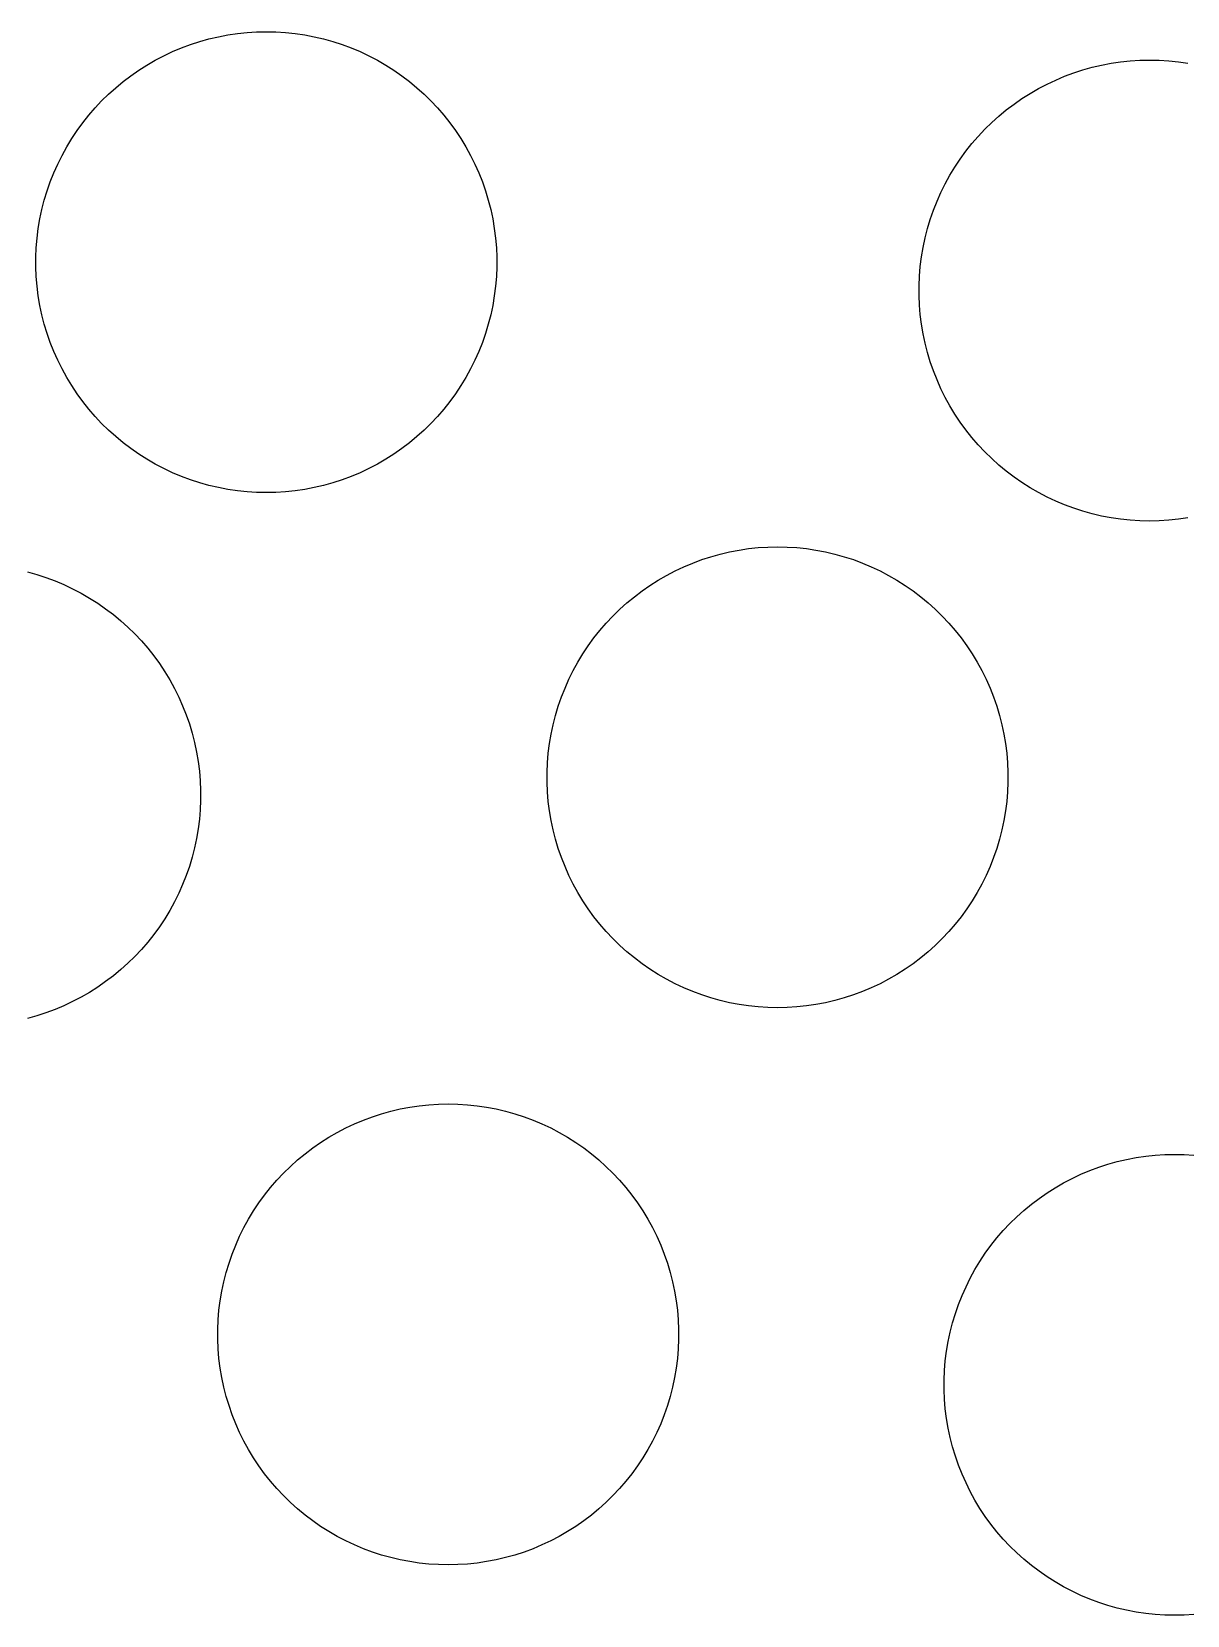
# Model space of a CAD drawing. Header units: metres. Extents: x -102 to 102, y -50 to 50.
# Drawn here: x -37.82 to -29.8, y 9.84 to 20.84 of the extents above; entities that cross this region are included whole.
import ezdxf

# ---------------------------------------------------------------- set-up
doc = ezdxf.new("R2010")
doc.units = ezdxf.units.M

msp = doc.modelspace()

# ---------------------------------------------------------------- linework, layer by layer
for p, q in [((-36.6523, 20.7683), (-36.5877, 20.7863)), ((-36.5877, 20.7863), (-36.5225, 20.8017)), ((-36.5225, 20.8017), (-36.4566, 20.8142)), ((-36.4566, 20.8142), (-36.3903, 20.824)), ((-36.3903, 20.824), (-36.3237, 20.831)), ((-36.3237, 20.831), (-36.2568, 20.8352)), ((-36.2568, 20.8352), (-36.1898, 20.8366)), ((-36.1898, 20.8366), (-36.1228, 20.8352)), ((-36.1228, 20.8352), (-36.0559, 20.831)), ((-36.0559, 20.831), (-35.9893, 20.824)), ((-35.9893, 20.824), (-35.923, 20.8142)), ((-35.923, 20.8142), (-35.8571, 20.8017)), ((-35.8571, 20.8017), (-35.7919, 20.7863)), ((-35.7919, 20.7863), (-35.7274, 20.7683)), ((-36.9606, 20.6387), (-36.9012, 20.6698)), ((-36.9012, 20.6698), (-36.8406, 20.6983)), ((-36.8406, 20.6983), (-36.7788, 20.7243)), ((-36.7788, 20.7243), (-36.716, 20.7476)), ((-36.716, 20.7476), (-36.6523, 20.7683)), ((-35.7274, 20.7683), (-35.6636, 20.7476)), ((-35.6636, 20.7476), (-35.6008, 20.7243)), ((-35.6008, 20.7243), (-35.539, 20.6983)), ((-35.539, 20.6983), (-35.4784, 20.6698)), ((-35.4784, 20.6698), (-35.419, 20.6387)), ((-37.1303, 20.531), (-37.0752, 20.5693)), ((-37.0752, 20.5693), (-37.0186, 20.6052)), ((-37.0186, 20.6052), (-36.9606, 20.6387)), ((-35.419, 20.6387), (-35.361, 20.6052)), ((-35.361, 20.6052), (-35.3044, 20.5693)), ((-35.3044, 20.5693), (-35.2493, 20.531)), ((-30.5853, 20.5504), (-30.5215, 20.5711)), ((-30.5215, 20.5711), (-30.457, 20.5891)), ((-30.457, 20.5891), (-30.3917, 20.6044)), ((-30.3917, 20.6044), (-30.3259, 20.617)), ((-30.3259, 20.617), (-30.2596, 20.6268)), ((-30.2596, 20.6268), (-30.193, 20.6338)), ((-30.193, 20.6338), (-30.1261, 20.638)), ((-30.1261, 20.638), (-30.0591, 20.6394)), ((-30.0591, 20.6394), (-29.9921, 20.638)), ((-29.9921, 20.638), (-29.9252, 20.6338)), ((-29.9252, 20.6338), (-29.8585, 20.6268)), ((-29.8585, 20.6268), (-29.7922, 20.617)), ((-37.2353, 20.4478), (-37.1836, 20.4905)), ((-37.1836, 20.4905), (-37.1303, 20.531)), ((-35.2493, 20.531), (-35.196, 20.4905)), ((-35.196, 20.4905), (-35.1443, 20.4478)), ((-30.8299, 20.4415), (-30.7705, 20.4725)), ((-30.7705, 20.4725), (-30.7099, 20.501)), ((-30.7099, 20.501), (-30.6481, 20.527)), ((-30.6481, 20.527), (-30.5853, 20.5504)), ((-37.3788, 20.3072), (-37.333, 20.3561)), ((-37.333, 20.3561), (-37.2851, 20.403)), ((-37.2851, 20.403), (-37.2353, 20.4478)), ((-35.1443, 20.4478), (-35.0945, 20.403)), ((-35.0945, 20.403), (-35.0466, 20.3561)), ((-35.0466, 20.3561), (-35.0008, 20.3072)), ((-30.9995, 20.3338), (-30.9445, 20.372)), ((-30.9445, 20.372), (-30.8879, 20.4079)), ((-30.8879, 20.4079), (-30.8299, 20.4415)), ((-37.4642, 20.204), (-37.4226, 20.2565)), ((-37.4226, 20.2565), (-37.3788, 20.3072)), ((-35.0008, 20.3072), (-34.957, 20.2565)), ((-34.957, 20.2565), (-34.9154, 20.204)), ((-31.1543, 20.2057), (-31.1045, 20.2506)), ((-31.1045, 20.2506), (-31.0529, 20.2933)), ((-31.0529, 20.2933), (-30.9995, 20.3338)), ((-37.5407, 20.0939), (-37.5036, 20.1497)), ((-37.5036, 20.1497), (-37.4642, 20.204)), ((-34.9154, 20.204), (-34.876, 20.1497)), ((-34.876, 20.1497), (-34.8389, 20.0939)), ((-31.2481, 20.11), (-31.2022, 20.1588)), ((-31.2022, 20.1588), (-31.1543, 20.2057)), ((-37.6077, 19.9779), (-37.5754, 20.0366)), ((-37.5754, 20.0366), (-37.5407, 20.0939)), ((-34.8389, 20.0939), (-34.8042, 20.0366)), ((-34.8042, 20.0366), (-34.7719, 19.9779)), ((-31.3335, 20.0067), (-31.2919, 20.0592)), ((-31.2919, 20.0592), (-31.2481, 20.11)), ((-37.6648, 19.8566), (-37.6375, 19.9179)), ((-37.6375, 19.9179), (-37.6077, 19.9779)), ((-34.7719, 19.9779), (-34.7421, 19.9179)), ((-34.7421, 19.9179), (-34.7148, 19.8566)), ((-31.41, 19.8967), (-31.3729, 19.9525)), ((-31.3729, 19.9525), (-31.3335, 20.0067)), ((-37.7115, 19.731), (-37.6895, 19.7943)), ((-37.6895, 19.7943), (-37.6648, 19.8566)), ((-34.7148, 19.8566), (-34.6902, 19.7943)), ((-34.6902, 19.7943), (-34.6681, 19.731)), ((-31.477, 19.7806), (-31.4447, 19.8394)), ((-31.4447, 19.8394), (-31.41, 19.8967)), ((-37.7309, 19.6669), (-37.7115, 19.731)), ((-34.6681, 19.731), (-34.6487, 19.6669)), ((-31.5341, 19.6594), (-31.5068, 19.7206)), ((-31.5068, 19.7206), (-31.477, 19.7806)), ((-37.7615, 19.5364), (-37.7475, 19.602)), ((-37.7475, 19.602), (-37.7309, 19.6669)), ((-34.6487, 19.6669), (-34.6321, 19.602)), ((-34.6321, 19.602), (-34.6181, 19.5364)), ((-31.5808, 19.5338), (-31.5587, 19.5971)), ((-31.5587, 19.5971), (-31.5341, 19.6594)), ((-37.781, 19.4039), (-37.7726, 19.4703)), ((-37.7726, 19.4703), (-37.7615, 19.5364)), ((-34.6181, 19.5364), (-34.607, 19.4703)), ((-34.607, 19.4703), (-34.5986, 19.4039)), ((-31.6168, 19.4047), (-31.6001, 19.4696)), ((-31.6001, 19.4696), (-31.5808, 19.5338)), ((-37.7867, 19.3371), (-37.781, 19.4039)), ((-34.5986, 19.4039), (-34.593, 19.3371)), ((-31.6307, 19.3392), (-31.6168, 19.4047)), ((-37.7894, 19.2701), (-37.7867, 19.3371)), ((-37.7894, 19.2031), (-37.7894, 19.2701)), ((-34.593, 19.3371), (-34.5901, 19.2701)), ((-34.5901, 19.2701), (-34.5901, 19.2031)), ((-31.6503, 19.2066), (-31.6419, 19.2731)), ((-31.6419, 19.2731), (-31.6307, 19.3392)), ((-37.7867, 19.1361), (-37.7894, 19.2031)), ((-37.781, 19.0694), (-37.7867, 19.1361)), ((-34.593, 19.1361), (-34.5986, 19.0694)), ((-34.5901, 19.2031), (-34.593, 19.1361)), ((-31.6587, 19.0729), (-31.6559, 19.1398)), ((-31.6559, 19.1398), (-31.6503, 19.2066)), ((-37.7726, 19.0029), (-37.781, 19.0694)), ((-34.5986, 19.0694), (-34.607, 19.0029)), ((-31.6587, 19.0059), (-31.6587, 19.0729)), ((-37.7615, 18.9368), (-37.7726, 19.0029)), ((-37.7475, 18.8712), (-37.7615, 18.9368)), ((-34.6181, 18.9368), (-34.6321, 18.8712)), ((-34.607, 19.0029), (-34.6181, 18.9368)), ((-31.6559, 18.9389), (-31.6587, 19.0059)), ((-31.6503, 18.8721), (-31.6559, 18.9389)), ((-37.7309, 18.8063), (-37.7475, 18.8712)), ((-37.7115, 18.7422), (-37.7309, 18.8063)), ((-34.6487, 18.8063), (-34.6681, 18.7422)), ((-34.6321, 18.8712), (-34.6487, 18.8063)), ((-31.6419, 18.8056), (-31.6503, 18.8721)), ((-31.6307, 18.7396), (-31.6419, 18.8056)), ((-37.6895, 18.6789), (-37.7115, 18.7422)), ((-34.6681, 18.7422), (-34.6902, 18.6789)), ((-31.6168, 18.674), (-31.6307, 18.7396)), ((-37.6648, 18.6166), (-37.6895, 18.6789)), ((-37.6375, 18.5554), (-37.6648, 18.6166)), ((-34.7148, 18.6166), (-34.7421, 18.5554)), ((-34.6902, 18.6789), (-34.7148, 18.6166)), ((-31.6001, 18.6091), (-31.6168, 18.674)), ((-31.5808, 18.5449), (-31.6001, 18.6091)), ((-37.6077, 18.4953), (-37.6375, 18.5554)), ((-37.5754, 18.4366), (-37.6077, 18.4953)), ((-34.7719, 18.4953), (-34.8042, 18.4366)), ((-34.7421, 18.5554), (-34.7719, 18.4953)), ((-31.5587, 18.4817), (-31.5808, 18.5449)), ((-31.5341, 18.4193), (-31.5587, 18.4817)), ((-37.5407, 18.3793), (-37.5754, 18.4366)), ((-37.5036, 18.3235), (-37.5407, 18.3793)), ((-34.8389, 18.3793), (-34.876, 18.3235)), ((-34.8042, 18.4366), (-34.8389, 18.3793)), ((-31.5068, 18.3581), (-31.5341, 18.4193)), ((-37.4642, 18.2693), (-37.5036, 18.3235)), ((-37.4226, 18.2167), (-37.4642, 18.2693)), ((-34.9154, 18.2693), (-34.957, 18.2167)), ((-34.876, 18.3235), (-34.9154, 18.2693)), ((-31.477, 18.2981), (-31.5068, 18.3581)), ((-31.4447, 18.2394), (-31.477, 18.2981)), ((-37.3788, 18.166), (-37.4226, 18.2167)), ((-37.333, 18.1171), (-37.3788, 18.166)), ((-35.0008, 18.166), (-35.0466, 18.1171)), ((-34.957, 18.2167), (-35.0008, 18.166)), ((-31.41, 18.182), (-31.4447, 18.2394)), ((-31.3729, 18.1262), (-31.41, 18.182)), ((-37.2851, 18.0703), (-37.333, 18.1171)), ((-37.2353, 18.0254), (-37.2851, 18.0703)), ((-35.0945, 18.0703), (-35.1443, 18.0254)), ((-35.0466, 18.1171), (-35.0945, 18.0703)), ((-31.3335, 18.072), (-31.3729, 18.1262)), ((-31.2919, 18.0195), (-31.3335, 18.072)), ((-37.1836, 17.9827), (-37.2353, 18.0254)), ((-37.1303, 17.9422), (-37.1836, 17.9827)), ((-37.0752, 17.9039), (-37.1303, 17.9422)), ((-35.2493, 17.9422), (-35.3044, 17.9039)), ((-35.196, 17.9827), (-35.2493, 17.9422)), ((-35.1443, 18.0254), (-35.196, 17.9827)), ((-31.2481, 17.9688), (-31.2919, 18.0195)), ((-31.2022, 17.9199), (-31.2481, 17.9688)), ((-37.0186, 17.868), (-37.0752, 17.9039)), ((-36.9606, 17.8345), (-37.0186, 17.868)), ((-36.9012, 17.8035), (-36.9606, 17.8345)), ((-35.419, 17.8345), (-35.4784, 17.8035)), ((-35.361, 17.868), (-35.419, 17.8345)), ((-35.3044, 17.9039), (-35.361, 17.868)), ((-31.1543, 17.873), (-31.2022, 17.9199)), ((-31.1045, 17.8282), (-31.1543, 17.873)), ((-31.0529, 17.7855), (-31.1045, 17.8282)), ((-36.8406, 17.7749), (-36.9012, 17.8035)), ((-36.7788, 17.749), (-36.8406, 17.7749)), ((-36.716, 17.7256), (-36.7788, 17.749)), ((-36.6523, 17.7049), (-36.716, 17.7256)), ((-36.5877, 17.6869), (-36.6523, 17.7049)), ((-35.7274, 17.7049), (-35.7919, 17.6869)), ((-35.6636, 17.7256), (-35.7274, 17.7049)), ((-35.6008, 17.749), (-35.6636, 17.7256)), ((-35.539, 17.7749), (-35.6008, 17.749)), ((-35.4784, 17.8035), (-35.539, 17.7749)), ((-30.9995, 17.7449), (-31.0529, 17.7855)), ((-30.9445, 17.7067), (-30.9995, 17.7449)), ((-30.8879, 17.6708), (-30.9445, 17.7067)), ((-36.5225, 17.6716), (-36.5877, 17.6869)), ((-36.4566, 17.659), (-36.5225, 17.6716)), ((-36.3903, 17.6492), (-36.4566, 17.659)), ((-36.3237, 17.6422), (-36.3903, 17.6492)), ((-36.2568, 17.638), (-36.3237, 17.6422)), ((-36.1898, 17.6366), (-36.2568, 17.638)), ((-36.1228, 17.638), (-36.1898, 17.6366)), ((-36.0559, 17.6422), (-36.1228, 17.638)), ((-35.9893, 17.6492), (-36.0559, 17.6422)), ((-35.923, 17.659), (-35.9893, 17.6492)), ((-35.8571, 17.6716), (-35.923, 17.659)), ((-35.7919, 17.6869), (-35.8571, 17.6716)), ((-30.8299, 17.6373), (-30.8879, 17.6708)), ((-30.7705, 17.6062), (-30.8299, 17.6373)), ((-30.7099, 17.5777), (-30.7705, 17.6062)), ((-30.6481, 17.5517), (-30.7099, 17.5777)), ((-30.5853, 17.5284), (-30.6481, 17.5517)), ((-30.5215, 17.5077), (-30.5853, 17.5284)), ((-30.457, 17.4896), (-30.5215, 17.5077)), ((-30.3917, 17.4743), (-30.457, 17.4896)), ((-30.3259, 17.4618), (-30.3917, 17.4743)), ((-30.2596, 17.452), (-30.3259, 17.4618)), ((-30.193, 17.445), (-30.2596, 17.452)), ((-30.1261, 17.4408), (-30.193, 17.445)), ((-30.0591, 17.4394), (-30.1261, 17.4408)), ((-29.9921, 17.4408), (-30.0591, 17.4394)), ((-29.9252, 17.445), (-29.9921, 17.4408)), ((-29.8585, 17.452), (-29.9252, 17.445)), ((-29.7922, 17.4618), (-29.8585, 17.452)), ((-32.7081, 17.2589), (-32.6411, 17.2603)), ((-32.6411, 17.2603), (-32.5741, 17.2589)), ((-33.2301, 17.1479), (-33.1673, 17.1713)), ((-33.1673, 17.1713), (-33.1036, 17.192)), ((-33.1036, 17.192), (-33.039, 17.21)), ((-33.039, 17.21), (-32.9738, 17.2253)), ((-32.9738, 17.2253), (-32.908, 17.2379)), ((-32.908, 17.2379), (-32.8417, 17.2477)), ((-32.8417, 17.2477), (-32.775, 17.2547)), ((-32.775, 17.2547), (-32.7081, 17.2589)), ((-32.5741, 17.2589), (-32.5072, 17.2547)), ((-32.5072, 17.2547), (-32.4406, 17.2477)), ((-32.4406, 17.2477), (-32.3743, 17.2379)), ((-32.3743, 17.2379), (-32.3085, 17.2253)), ((-32.3085, 17.2253), (-32.2432, 17.21)), ((-32.2432, 17.21), (-32.1787, 17.192)), ((-32.1787, 17.192), (-32.1149, 17.1713)), ((-32.1149, 17.1713), (-32.0521, 17.1479)), ((-37.8475, 17.0859), (-37.783, 17.0679)), ((-37.783, 17.0679), (-37.7192, 17.0472)), ((-37.7192, 17.0472), (-37.6564, 17.0238)), ((-33.47, 17.0288), (-33.4119, 17.0623)), ((-33.4119, 17.0623), (-33.3526, 17.0934)), ((-33.3526, 17.0934), (-33.2919, 17.1219)), ((-33.2919, 17.1219), (-33.2301, 17.1479)), ((-32.0521, 17.1479), (-31.9904, 17.1219)), ((-31.9904, 17.1219), (-31.9297, 17.0934)), ((-31.9297, 17.0934), (-31.8703, 17.0623)), ((-31.8703, 17.0623), (-31.8123, 17.0288)), ((-37.6564, 17.0238), (-37.5947, 16.9979)), ((-37.5947, 16.9979), (-37.534, 16.9693)), ((-37.534, 16.9693), (-37.4746, 16.9383)), ((-37.4746, 16.9383), (-37.4166, 16.9048)), ((-33.635, 16.9142), (-33.5816, 16.9547)), ((-33.5816, 16.9547), (-33.5266, 16.9929)), ((-33.5266, 16.9929), (-33.47, 17.0288)), ((-31.8123, 17.0288), (-31.7557, 16.9929)), ((-31.7557, 16.9929), (-31.7007, 16.9547)), ((-31.7007, 16.9547), (-31.6473, 16.9142)), ((-37.4166, 16.9048), (-37.36, 16.8689)), ((-37.36, 16.8689), (-37.305, 16.8306)), ((-37.305, 16.8306), (-37.2516, 16.7901)), ((-33.7843, 16.7797), (-33.7364, 16.8266)), ((-33.7364, 16.8266), (-33.6866, 16.8715)), ((-33.6866, 16.8715), (-33.635, 16.9142)), ((-31.6473, 16.9142), (-31.5957, 16.8715)), ((-31.5957, 16.8715), (-31.5459, 16.8266)), ((-31.5459, 16.8266), (-31.498, 16.7797)), ((-37.2516, 16.7901), (-37.2, 16.7474)), ((-37.2, 16.7474), (-37.1501, 16.7026)), ((-33.874, 16.6801), (-33.8302, 16.7309)), ((-33.8302, 16.7309), (-33.7843, 16.7797)), ((-31.498, 16.7797), (-31.4521, 16.7309)), ((-31.4521, 16.7309), (-31.4083, 16.6801)), ((-37.1501, 16.7026), (-37.1023, 16.6557)), ((-37.1023, 16.6557), (-37.0564, 16.6068)), ((-37.0564, 16.6068), (-37.0126, 16.5561)), ((-33.955, 16.5734), (-33.9156, 16.6276)), ((-33.9156, 16.6276), (-33.874, 16.6801)), ((-31.4083, 16.6801), (-31.3667, 16.6276)), ((-31.3667, 16.6276), (-31.3273, 16.5734)), ((-37.0126, 16.5561), (-36.971, 16.5036)), ((-36.971, 16.5036), (-36.9316, 16.4494)), ((-34.0268, 16.4603), (-33.9921, 16.5176)), ((-33.9921, 16.5176), (-33.955, 16.5734)), ((-31.3273, 16.5734), (-31.2902, 16.5176)), ((-31.2902, 16.5176), (-31.2555, 16.4603)), ((-36.9316, 16.4494), (-36.8945, 16.3935)), ((-36.8945, 16.3935), (-36.8598, 16.3362)), ((-34.0889, 16.3415), (-34.0591, 16.4015)), ((-34.0591, 16.4015), (-34.0268, 16.4603)), ((-31.2555, 16.4603), (-31.2232, 16.4015)), ((-31.2232, 16.4015), (-31.1934, 16.3415)), ((-36.8598, 16.3362), (-36.8275, 16.2775)), ((-36.8275, 16.2775), (-36.7977, 16.2175)), ((-34.1408, 16.218), (-34.1161, 16.2803)), ((-34.1161, 16.2803), (-34.0889, 16.3415)), ((-31.1934, 16.3415), (-31.1662, 16.2803)), ((-31.1662, 16.2803), (-31.1415, 16.218)), ((-36.7977, 16.2175), (-36.7704, 16.1562)), ((-34.1628, 16.1547), (-34.1408, 16.218)), ((-31.1415, 16.218), (-31.1194, 16.1547)), ((-36.7704, 16.1562), (-36.7458, 16.0939)), ((-36.7458, 16.0939), (-36.7237, 16.0306)), ((-34.1989, 16.0256), (-34.1822, 16.0905)), ((-34.1822, 16.0905), (-34.1628, 16.1547)), ((-31.1194, 16.1547), (-31.1001, 16.0905)), ((-31.1001, 16.0905), (-31.0834, 16.0256)), ((-36.7237, 16.0306), (-36.7044, 15.9665)), ((-36.7044, 15.9665), (-36.6877, 15.9016)), ((-34.224, 15.894), (-34.2128, 15.9601)), ((-34.2128, 15.9601), (-34.1989, 16.0256)), ((-31.0834, 16.0256), (-31.0695, 15.9601)), ((-31.0695, 15.9601), (-31.0583, 15.894)), ((-36.6877, 15.9016), (-36.6738, 15.836)), ((-36.6738, 15.836), (-36.6626, 15.7699)), ((-34.2324, 15.8275), (-34.224, 15.894)), ((-31.0583, 15.894), (-31.0499, 15.8275)), ((-36.6626, 15.7699), (-36.6542, 15.7035)), ((-34.2408, 15.6938), (-34.238, 15.7607)), ((-34.238, 15.7607), (-34.2324, 15.8275)), ((-31.0499, 15.8275), (-31.0443, 15.7607)), ((-31.0443, 15.7607), (-31.0415, 15.6938)), ((-36.6542, 15.7035), (-36.6486, 15.6367)), ((-36.6486, 15.6367), (-36.6458, 15.5697)), ((-34.2408, 15.6268), (-34.2408, 15.6938)), ((-34.238, 15.5598), (-34.2408, 15.6268)), ((-31.0415, 15.6268), (-31.0443, 15.5598)), ((-31.0415, 15.6938), (-31.0415, 15.6268)), ((-36.6458, 15.5027), (-36.6486, 15.4357)), ((-36.6458, 15.5697), (-36.6458, 15.5027)), ((-34.2324, 15.493), (-34.238, 15.5598)), ((-31.0443, 15.5598), (-31.0499, 15.493)), ((-36.6486, 15.4357), (-36.6542, 15.369)), ((-34.224, 15.4265), (-34.2324, 15.493)), ((-34.2128, 15.3605), (-34.224, 15.4265)), ((-31.0583, 15.4265), (-31.0695, 15.3605)), ((-31.0499, 15.493), (-31.0583, 15.4265)), ((-36.6626, 15.3025), (-36.6738, 15.2364)), ((-36.6542, 15.369), (-36.6626, 15.3025)), ((-34.1989, 15.2949), (-34.2128, 15.3605)), ((-34.1822, 15.23), (-34.1989, 15.2949)), ((-31.0834, 15.2949), (-31.1001, 15.23)), ((-31.0695, 15.3605), (-31.0834, 15.2949)), ((-36.6738, 15.2364), (-36.6877, 15.1709)), ((-34.1628, 15.1658), (-34.1822, 15.23)), ((-31.1001, 15.23), (-31.1194, 15.1658)), ((-36.7044, 15.1059), (-36.7237, 15.0418)), ((-36.6877, 15.1709), (-36.7044, 15.1059)), ((-34.1408, 15.1026), (-34.1628, 15.1658)), ((-34.1161, 15.0402), (-34.1408, 15.1026)), ((-31.1415, 15.1026), (-31.1662, 15.0402)), ((-31.1194, 15.1658), (-31.1415, 15.1026)), ((-36.7458, 14.9785), (-36.7704, 14.9162)), ((-36.7237, 15.0418), (-36.7458, 14.9785)), ((-34.0889, 14.979), (-34.1161, 15.0402)), ((-34.0591, 14.919), (-34.0889, 14.979)), ((-31.1934, 14.979), (-31.2232, 14.919)), ((-31.1662, 15.0402), (-31.1934, 14.979)), ((-36.7977, 14.855), (-36.8275, 14.7949)), ((-36.7704, 14.9162), (-36.7977, 14.855)), ((-34.0268, 14.8603), (-34.0591, 14.919)), ((-33.9921, 14.8029), (-34.0268, 14.8603)), ((-31.2555, 14.8603), (-31.2902, 14.8029)), ((-31.2232, 14.919), (-31.2555, 14.8603)), ((-36.8598, 14.7362), (-36.8945, 14.6789)), ((-36.8275, 14.7949), (-36.8598, 14.7362)), ((-33.955, 14.7471), (-33.9921, 14.8029)), ((-33.9156, 14.6929), (-33.955, 14.7471)), ((-31.3273, 14.7471), (-31.3667, 14.6929)), ((-31.2902, 14.8029), (-31.3273, 14.7471)), ((-36.9316, 14.6231), (-36.971, 14.5688)), ((-36.8945, 14.6789), (-36.9316, 14.6231)), ((-33.874, 14.6404), (-33.9156, 14.6929)), ((-33.8302, 14.5897), (-33.874, 14.6404)), ((-31.4083, 14.6404), (-31.4521, 14.5897)), ((-31.3667, 14.6929), (-31.4083, 14.6404)), ((-37.0126, 14.5163), (-37.0564, 14.4656)), ((-36.971, 14.5688), (-37.0126, 14.5163)), ((-33.7843, 14.5408), (-33.8302, 14.5897)), ((-33.7364, 14.4939), (-33.7843, 14.5408)), ((-31.498, 14.5408), (-31.5459, 14.4939)), ((-31.4521, 14.5897), (-31.498, 14.5408)), ((-37.1023, 14.4167), (-37.1501, 14.3699)), ((-37.0564, 14.4656), (-37.1023, 14.4167)), ((-33.6866, 14.4491), (-33.7364, 14.4939)), ((-33.635, 14.4064), (-33.6866, 14.4491)), ((-33.5816, 14.3658), (-33.635, 14.4064)), ((-31.6473, 14.4064), (-31.7007, 14.3658)), ((-31.5957, 14.4491), (-31.6473, 14.4064)), ((-31.5459, 14.4939), (-31.5957, 14.4491)), ((-37.2, 14.325), (-37.2516, 14.2823)), ((-37.1501, 14.3699), (-37.2, 14.325)), ((-33.5266, 14.3276), (-33.5816, 14.3658)), ((-33.47, 14.2917), (-33.5266, 14.3276)), ((-31.7557, 14.3276), (-31.8123, 14.2917)), ((-31.7007, 14.3658), (-31.7557, 14.3276)), ((-37.36, 14.2035), (-37.4166, 14.1676)), ((-37.305, 14.2418), (-37.36, 14.2035)), ((-37.2516, 14.2823), (-37.305, 14.2418)), ((-33.4119, 14.2582), (-33.47, 14.2917)), ((-33.3526, 14.2271), (-33.4119, 14.2582)), ((-33.2919, 14.1986), (-33.3526, 14.2271)), ((-33.2301, 14.1726), (-33.2919, 14.1986)), ((-31.9904, 14.1986), (-32.0521, 14.1726)), ((-31.9297, 14.2271), (-31.9904, 14.1986)), ((-31.8703, 14.2582), (-31.9297, 14.2271)), ((-31.8123, 14.2917), (-31.8703, 14.2582)), ((-37.5947, 14.0745), (-37.6564, 14.0486)), ((-37.534, 14.1031), (-37.5947, 14.0745)), ((-37.4746, 14.1341), (-37.534, 14.1031)), ((-37.4166, 14.1676), (-37.4746, 14.1341)), ((-33.1673, 14.1493), (-33.2301, 14.1726)), ((-33.1036, 14.1286), (-33.1673, 14.1493)), ((-33.039, 14.1105), (-33.1036, 14.1286)), ((-32.9738, 14.0952), (-33.039, 14.1105)), ((-32.908, 14.0827), (-32.9738, 14.0952)), ((-32.8417, 14.0729), (-32.908, 14.0827)), ((-32.775, 14.0659), (-32.8417, 14.0729)), ((-32.4406, 14.0729), (-32.5072, 14.0659)), ((-32.3743, 14.0827), (-32.4406, 14.0729)), ((-32.3085, 14.0952), (-32.3743, 14.0827)), ((-32.2432, 14.1105), (-32.3085, 14.0952)), ((-32.1787, 14.1286), (-32.2432, 14.1105)), ((-32.1149, 14.1493), (-32.1787, 14.1286)), ((-32.0521, 14.1726), (-32.1149, 14.1493)), ((-37.783, 14.0045), (-37.8475, 13.9865)), ((-37.7192, 14.0252), (-37.783, 14.0045)), ((-37.6564, 14.0486), (-37.7192, 14.0252)), ((-32.7081, 14.0617), (-32.775, 14.0659)), ((-32.6411, 14.0603), (-32.7081, 14.0617)), ((-32.5741, 14.0617), (-32.6411, 14.0603)), ((-32.5072, 14.0659), (-32.5741, 14.0617)), ((-35.5161, 13.2807), (-35.4532, 13.3041)), ((-35.4532, 13.3041), (-35.3895, 13.3248)), ((-35.3895, 13.3248), (-35.325, 13.3428)), ((-35.325, 13.3428), (-35.2597, 13.3581)), ((-35.2597, 13.3581), (-35.1939, 13.3707)), ((-35.1939, 13.3707), (-35.1276, 13.3804)), ((-35.1276, 13.3804), (-35.0609, 13.3875)), ((-35.0609, 13.3875), (-34.994, 13.3917)), ((-34.994, 13.3917), (-34.927, 13.3931)), ((-34.927, 13.3931), (-34.86, 13.3917)), ((-34.86, 13.3917), (-34.7932, 13.3875)), ((-34.7932, 13.3875), (-34.7265, 13.3804)), ((-34.7265, 13.3804), (-34.6602, 13.3707)), ((-34.6602, 13.3707), (-34.5944, 13.3581)), ((-34.5944, 13.3581), (-34.5291, 13.3428)), ((-34.5291, 13.3428), (-34.4646, 13.3248)), ((-34.4646, 13.3248), (-34.4009, 13.3041)), ((-34.4009, 13.3041), (-34.338, 13.2807)), ((-35.7559, 13.1617), (-35.6979, 13.1952)), ((-35.6979, 13.1952), (-35.6385, 13.2262)), ((-35.6385, 13.2262), (-35.5778, 13.2547)), ((-35.5778, 13.2547), (-35.5161, 13.2807)), ((-34.338, 13.2807), (-34.2763, 13.2547)), ((-34.2763, 13.2547), (-34.2156, 13.2262)), ((-34.2156, 13.2262), (-34.1562, 13.1952)), ((-34.1562, 13.1952), (-34.0982, 13.1617)), ((-35.9209, 13.047), (-35.8675, 13.0875)), ((-35.8675, 13.0875), (-35.8125, 13.1257)), ((-35.8125, 13.1257), (-35.7559, 13.1617)), ((-34.0982, 13.1617), (-34.0416, 13.1257)), ((-34.0416, 13.1257), (-33.9866, 13.0875)), ((-33.9866, 13.0875), (-33.9332, 13.047)), ((-36.0223, 12.9594), (-35.9725, 13.0043)), ((-35.9725, 13.0043), (-35.9209, 13.047)), ((-33.9332, 13.047), (-33.8816, 13.0043)), ((-33.8816, 13.0043), (-33.8318, 12.9594)), ((-30.4112, 12.9538), (-30.3475, 12.9745)), ((-30.3475, 12.9745), (-30.2829, 12.9925)), ((-30.2829, 12.9925), (-30.2177, 13.0078)), ((-30.2177, 13.0078), (-30.1519, 13.0204)), ((-30.1519, 13.0204), (-30.0856, 13.0302)), ((-30.0856, 13.0302), (-30.0189, 13.0372)), ((-30.0189, 13.0372), (-29.952, 13.0414)), ((-29.952, 13.0414), (-29.885, 13.0428)), ((-29.885, 13.0428), (-29.818, 13.0414)), ((-29.818, 13.0414), (-29.7511, 13.0372)), ((-36.1599, 12.8129), (-36.1161, 12.8637)), ((-36.1161, 12.8637), (-36.0702, 12.9125)), ((-36.0702, 12.9125), (-36.0223, 12.9594)), ((-33.8318, 12.9594), (-33.7839, 12.9125)), ((-33.7839, 12.9125), (-33.738, 12.8637)), ((-33.738, 12.8637), (-33.6942, 12.8129)), ((-30.6558, 12.8449), (-30.5964, 12.8759)), ((-30.5964, 12.8759), (-30.5358, 12.9044)), ((-30.5358, 12.9044), (-30.474, 12.9304)), ((-30.474, 12.9304), (-30.4112, 12.9538)), ((-36.2409, 12.7062), (-36.2015, 12.7604)), ((-36.2015, 12.7604), (-36.1599, 12.8129)), ((-33.6942, 12.8129), (-33.6526, 12.7604)), ((-33.6526, 12.7604), (-33.6132, 12.7062)), ((-30.8255, 12.7372), (-30.7704, 12.7755)), ((-30.7704, 12.7755), (-30.7139, 12.8114)), ((-30.7139, 12.8114), (-30.6558, 12.8449)), ((-36.3127, 12.5931), (-36.278, 12.6504)), ((-36.278, 12.6504), (-36.2409, 12.7062)), ((-33.6132, 12.7062), (-33.5761, 12.6504)), ((-33.5761, 12.6504), (-33.5414, 12.5931)), ((-30.9803, 12.6091), (-30.9305, 12.654)), ((-30.9305, 12.654), (-30.8789, 12.6967)), ((-30.8789, 12.6967), (-30.8255, 12.7372)), ((-36.3748, 12.4743), (-36.345, 12.5343)), ((-36.345, 12.5343), (-36.3127, 12.5931)), ((-33.5414, 12.5931), (-33.5091, 12.5343)), ((-33.5091, 12.5343), (-33.4793, 12.4743)), ((-31.0741, 12.5134), (-31.0282, 12.5622)), ((-31.0282, 12.5622), (-30.9803, 12.6091)), ((-36.402, 12.4131), (-36.3748, 12.4743)), ((-33.4793, 12.4743), (-33.4521, 12.4131)), ((-31.1595, 12.4101), (-31.1178, 12.4627)), ((-31.1178, 12.4627), (-31.0741, 12.5134)), ((-36.4487, 12.2875), (-36.4267, 12.3508)), ((-36.4267, 12.3508), (-36.402, 12.4131)), ((-33.4521, 12.4131), (-33.4274, 12.3508)), ((-33.4274, 12.3508), (-33.4054, 12.2875)), ((-31.2359, 12.3001), (-31.1989, 12.3559)), ((-31.1989, 12.3559), (-31.1595, 12.4101)), ((-36.4848, 12.1584), (-36.4681, 12.2233)), ((-36.4681, 12.2233), (-36.4487, 12.2875)), ((-33.4054, 12.2875), (-33.386, 12.2233)), ((-33.386, 12.2233), (-33.3693, 12.1584)), ((-31.3029, 12.1841), (-31.2707, 12.2428)), ((-31.2707, 12.2428), (-31.2359, 12.3001)), ((-36.4987, 12.0929), (-36.4848, 12.1584)), ((-33.3693, 12.1584), (-33.3554, 12.0929)), ((-31.36, 12.0628), (-31.3327, 12.124)), ((-31.3327, 12.124), (-31.3029, 12.1841)), ((-36.5183, 11.9603), (-36.5099, 12.0268)), ((-36.5099, 12.0268), (-36.4987, 12.0929)), ((-33.3554, 12.0929), (-33.3442, 12.0268)), ((-33.3442, 12.0268), (-33.3358, 11.9603)), ((-31.4067, 11.9372), (-31.3847, 12.0005)), ((-31.3847, 12.0005), (-31.36, 12.0628)), ((-36.5267, 11.8266), (-36.5239, 11.8935)), ((-36.5239, 11.8935), (-36.5183, 11.9603)), ((-33.3358, 11.9603), (-33.3302, 11.8935)), ((-33.3302, 11.8935), (-33.3274, 11.8266)), ((-31.4261, 11.8731), (-31.4067, 11.9372)), ((-36.5267, 11.7596), (-36.5267, 11.8266)), ((-33.3274, 11.8266), (-33.3274, 11.7596)), ((-31.4567, 11.7426), (-31.4427, 11.8082)), ((-31.4427, 11.8082), (-31.4261, 11.8731)), ((-36.5239, 11.6926), (-36.5267, 11.7596)), ((-36.5183, 11.6258), (-36.5239, 11.6926)), ((-33.3302, 11.6926), (-33.3358, 11.6258)), ((-33.3274, 11.7596), (-33.3302, 11.6926)), ((-31.4763, 11.61), (-31.4679, 11.6765)), ((-31.4679, 11.6765), (-31.4567, 11.7426)), ((-36.5099, 11.5593), (-36.5183, 11.6258)), ((-36.4987, 11.4933), (-36.5099, 11.5593)), ((-33.3442, 11.5593), (-33.3554, 11.4933)), ((-33.3358, 11.6258), (-33.3442, 11.5593)), ((-31.4819, 11.5432), (-31.4763, 11.61)), ((-36.4848, 11.4277), (-36.4987, 11.4933)), ((-33.3554, 11.4933), (-33.3693, 11.4277)), ((-31.4847, 11.4763), (-31.4819, 11.5432)), ((-31.4847, 11.4093), (-31.4847, 11.4763)), ((-36.4681, 11.3628), (-36.4848, 11.4277)), ((-36.4487, 11.2986), (-36.4681, 11.3628)), ((-33.386, 11.3628), (-33.4054, 11.2986)), ((-33.3693, 11.4277), (-33.386, 11.3628)), ((-31.4819, 11.3423), (-31.4847, 11.4093)), ((-31.4763, 11.2755), (-31.4819, 11.3423)), ((-36.4267, 11.2354), (-36.4487, 11.2986)), ((-36.402, 11.173), (-36.4267, 11.2354)), ((-33.4274, 11.2354), (-33.4521, 11.173)), ((-33.4054, 11.2986), (-33.4274, 11.2354)), ((-31.4679, 11.209), (-31.4763, 11.2755)), ((-36.3748, 11.1118), (-36.402, 11.173)), ((-36.345, 11.0518), (-36.3748, 11.1118)), ((-33.4793, 11.1118), (-33.5091, 11.0518)), ((-33.4521, 11.173), (-33.4793, 11.1118)), ((-31.4567, 11.143), (-31.4679, 11.209)), ((-31.4427, 11.0774), (-31.4567, 11.143)), ((-36.3127, 10.9931), (-36.345, 11.0518)), ((-33.5091, 11.0518), (-33.5414, 10.9931)), ((-31.4261, 11.0125), (-31.4427, 11.0774)), ((-31.4067, 10.9484), (-31.4261, 11.0125)), ((-36.278, 10.9357), (-36.3127, 10.9931)), ((-36.2409, 10.8799), (-36.278, 10.9357)), ((-33.5761, 10.9357), (-33.6132, 10.8799)), ((-33.5414, 10.9931), (-33.5761, 10.9357)), ((-31.3847, 10.8851), (-31.4067, 10.9484)), ((-31.36, 10.8228), (-31.3847, 10.8851)), ((-36.2015, 10.8257), (-36.2409, 10.8799)), ((-36.1599, 10.7732), (-36.2015, 10.8257)), ((-33.6526, 10.8257), (-33.6942, 10.7732)), ((-33.6132, 10.8799), (-33.6526, 10.8257)), ((-31.3327, 10.7615), (-31.36, 10.8228)), ((-36.1161, 10.7225), (-36.1599, 10.7732)), ((-36.0702, 10.6736), (-36.1161, 10.7225)), ((-36.0223, 10.6267), (-36.0702, 10.6736)), ((-33.7839, 10.6736), (-33.8318, 10.6267)), ((-33.738, 10.7225), (-33.7839, 10.6736)), ((-33.6942, 10.7732), (-33.738, 10.7225)), ((-31.3029, 10.7015), (-31.3327, 10.7615)), ((-31.2707, 10.6428), (-31.3029, 10.7015)), ((-35.9725, 10.5819), (-36.0223, 10.6267)), ((-35.9209, 10.5392), (-35.9725, 10.5819)), ((-33.8816, 10.5819), (-33.9332, 10.5392)), ((-33.8318, 10.6267), (-33.8816, 10.5819)), ((-31.2359, 10.5855), (-31.2707, 10.6428)), ((-31.1989, 10.5296), (-31.2359, 10.5855)), ((-35.8675, 10.4986), (-35.9209, 10.5392)), ((-35.8125, 10.4604), (-35.8675, 10.4986)), ((-35.7559, 10.4245), (-35.8125, 10.4604)), ((-34.0416, 10.4604), (-34.0982, 10.4245)), ((-33.9866, 10.4986), (-34.0416, 10.4604)), ((-33.9332, 10.5392), (-33.9866, 10.4986)), ((-31.1595, 10.4754), (-31.1989, 10.5296)), ((-31.1178, 10.4229), (-31.1595, 10.4754)), ((-35.6979, 10.391), (-35.7559, 10.4245)), ((-35.6385, 10.3599), (-35.6979, 10.391)), ((-35.5778, 10.3314), (-35.6385, 10.3599)), ((-34.2156, 10.3599), (-34.2763, 10.3314)), ((-34.1562, 10.391), (-34.2156, 10.3599)), ((-34.0982, 10.4245), (-34.1562, 10.391)), ((-31.0741, 10.3722), (-31.1178, 10.4229)), ((-31.0282, 10.3233), (-31.0741, 10.3722)), ((-35.5161, 10.3054), (-35.5778, 10.3314)), ((-35.4532, 10.2821), (-35.5161, 10.3054)), ((-35.3895, 10.2614), (-35.4532, 10.2821)), ((-35.325, 10.2433), (-35.3895, 10.2614)), ((-35.2597, 10.228), (-35.325, 10.2433)), ((-35.1939, 10.2155), (-35.2597, 10.228)), ((-34.5944, 10.228), (-34.6602, 10.2155)), ((-34.5291, 10.2433), (-34.5944, 10.228)), ((-34.4646, 10.2614), (-34.5291, 10.2433)), ((-34.4009, 10.2821), (-34.4646, 10.2614)), ((-34.338, 10.3054), (-34.4009, 10.2821)), ((-34.2763, 10.3314), (-34.338, 10.3054)), ((-30.9803, 10.2764), (-31.0282, 10.3233)), ((-30.9305, 10.2316), (-30.9803, 10.2764)), ((-30.8789, 10.1889), (-30.9305, 10.2316)), ((-35.1276, 10.2057), (-35.1939, 10.2155)), ((-35.0609, 10.1987), (-35.1276, 10.2057)), ((-34.994, 10.1945), (-35.0609, 10.1987)), ((-34.927, 10.1931), (-34.994, 10.1945)), ((-34.86, 10.1945), (-34.927, 10.1931)), ((-34.7932, 10.1987), (-34.86, 10.1945)), ((-34.7265, 10.2057), (-34.7932, 10.1987)), ((-34.6602, 10.2155), (-34.7265, 10.2057)), ((-30.8255, 10.1484), (-30.8789, 10.1889)), ((-30.7704, 10.1101), (-30.8255, 10.1484)), ((-30.7139, 10.0742), (-30.7704, 10.1101)), ((-30.6558, 10.0407), (-30.7139, 10.0742)), ((-30.5964, 10.0096), (-30.6558, 10.0407)), ((-30.5358, 9.98111), (-30.5964, 10.0096)), ((-30.474, 9.95514), (-30.5358, 9.98111)), ((-30.4112, 9.93178), (-30.474, 9.95514)), ((-30.3475, 9.91107), (-30.4112, 9.93178)), ((-30.2829, 9.89305), (-30.3475, 9.91107)), ((-30.2177, 9.87775), (-30.2829, 9.89305)), ((-30.1519, 9.86519), (-30.2177, 9.87775)), ((-30.0856, 9.85541), (-30.1519, 9.86519)), ((-30.0189, 9.84839), (-30.0856, 9.85541)), ((-29.952, 9.84419), (-30.0189, 9.84839)), ((-29.885, 9.84279), (-29.952, 9.84419)), ((-29.818, 9.84419), (-29.885, 9.84279)), ((-29.7511, 9.84839), (-29.818, 9.84419))]:
    msp.add_line(p, q)

doc.saveas('drawing.dxf')
